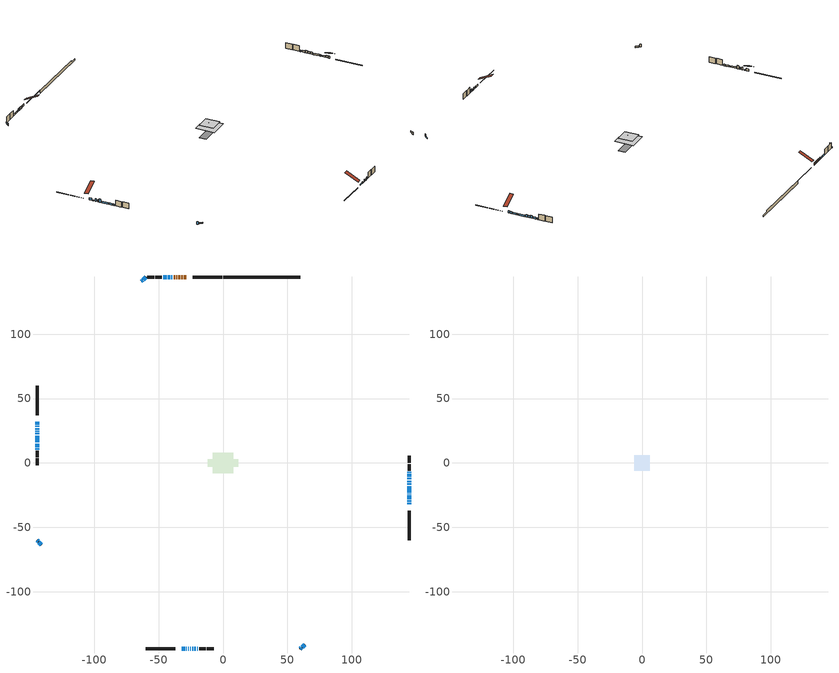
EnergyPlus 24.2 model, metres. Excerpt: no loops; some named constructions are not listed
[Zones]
conditioned space
 floor outside (Floor1 construction): -0.63,-0.63 -0.63,0.63 0.63,0.63 0.63,-0.63 z0.3
 floor adiabatic (AdiabaticFloorConstruction): -7.96,-7.96 -7.96,7.96 7.96,7.96 7.96,-7.96 z2.74
 floor foundation (Slab1 construction): -11.85,-3.05 -11.85,3.05 11.85,3.05 11.85,-3.05 z-2.29
 wall outside (RimJoist1 construction): -0.74,144.32 -23.51,144.32 / -59.78,-144.32 -37,-144.32 / -144.32,59.78 -144.32,37 / 144.32,-59.78 144.32,-37 z0.3:0.6
 wall outside (AdiabaticWallConstruction 1): -28.48,144.32 -30.29,144.32 / -31.22,144.32 -32.35,144.32 / -33.28,144.32 -34.57,144.32 / -35.49,144.32 -36.23,144.32 / -37.15,144.32 -38.29,144.32 z0.3:2.33
 wall outside (AdiabaticWallConstruction): 144.32,-32.04 144.32,-31.02 / 144.32,-30.09 144.32,-28.87 / -144.32,24.88 -144.32,24.27 / -25.56,-144.32 -24.94,-144.32 / 144.32,-14.85 144.32,-13.63 z0.3:2.08; 59.78,-144.32 60.64,-143.46 / -144.32,-59.78 -143.46,-60.64 / -144.32,27.03 -144.32,25.81 / 144.32,-12.71 144.32,-11.48 / -62.38,141.72 -63.24,140.86 / -22.17,-144.32 -20.95,-144.32 z0.3:2.43; -144.32,32.04 -144.32,29.8 z0.3:2.23; -144.32,28.88 -144.32,27.96 z0.3:0.76; 144.32,-27.95 144.32,-25.2 / 144.32,-24.27 144.32,-23.83 / 144.32,-22.9 144.32,-17.93 / -39.21,144.32 -40.13,144.32 / -41.06,144.32 -42.89,144.32 / -59.78,144.32 -61.72,142.38 / -32.04,-144.32 -29.29,-144.32 / -28.37,-144.32 -28.02,-144.32 / 61.3,-142.8 63.24,-140.86 / -142.8,-61.3 -140.86,-63.24 / -144.32,21.2 -144.32,15.98 / -144.32,15.06 -144.32,12.31 / -24.02,-144.32 -23.1,-144.32 / -144.32,11.38 -144.32,10.47 / 144.32,-7.39 144.32,-6.78 / -43.81,144.32 -46.48,144.32 / -20.03,-144.32 -19.41,-144.32 z0.3:1.52; 144.32,-17 144.32,-15.78 z0.3:2.13; -27.1,-144.32 -26.48,-144.32 z0.3:0.61; -144.32,23.34 -144.32,22.12 z0.3:3.04; 144.32,-10.56 144.32,-8.32 z0.3:1.93
 wall outside (Wall1 construction): -47.41,144.32 -52.4,144.32 / -18.49,-144.32 -13.49,-144.32 / -144.32,9.54 -144.32,4.55 / 144.32,-5.85 144.32,-0.86 z0.3:5.18
 wall outside (Wall2 construction): -53.33,144.32 -58.85,144.32 / -12.57,-144.32 -7.05,-144.32 / -144.32,3.62 -144.32,-1.9 / 144.32,0.07 144.32,5.59 z0.3:5.18
 wall foundation (FoundationWall1 construction): 0.19,144.32,-2.29 0.19,144.32,0.3 53.82,144.32,0.3 53.82,144.32,-0.9 59.78,144.32,-0.9 59.78,144.32,-2.29
 window (WindowConstruction 26): 144.32,-32.04 144.32,-31.02 z0.3:2.08
 window (WindowConstruction 6): 59.78,-144.32 60.64,-143.46 z0.3:2.43
 window (WindowConstruction 7): -144.32,-59.78 -143.46,-60.64 z0.3:2.43
 window (WindowConstruction 8): -144.32,32.04 -144.32,29.8 z0.3:2.23
 window (WindowConstruction 9): -144.32,28.87 -144.32,27.96 z0.3:0.76
 window (WindowConstruction 10): -144.32,27.03 -144.32,25.81 z0.3:2.43
 window (WindowConstruction 29): 144.32,-30.09 144.32,-28.87 z0.3:2.08
 window (WindowConstruction 11): 144.32,-27.95 144.32,-25.2 z0.3:1.52
 window (WindowConstruction 12): 144.32,-24.27 144.32,-23.83 z0.3:1.52
 window (WindowConstruction 13): 144.32,-22.9 144.32,-17.93 z0.3:1.52
 window (WindowConstruction 27): -144.32,24.88 -144.32,24.27 z0.3:2.08
 window (WindowConstruction 14): 144.32,-17 144.32,-15.78 z0.3:2.13
 window (WindowConstruction 15): -39.21,144.32 -40.13,144.32 z0.3:1.52
 window (WindowConstruction 16): -41.06,144.32 -42.89,144.32 z0.3:1.52
 window (WindowConstruction 17): -59.78,144.32 -61.72,142.38 z0.3:1.52
 window (WindowConstruction 18): -32.04,-144.32 -29.29,-144.32 z0.3:1.52
 window (WindowConstruction 19): -28.37,-144.32 -28.02,-144.32 z0.3:1.52
 window (WindowConstruction 20): -27.09,-144.32 -26.48,-144.32 z0.3:0.6
 window (WindowConstruction 28): -25.55,-144.32 -24.94,-144.32 z0.3:2.08
 window (WindowConstruction 21): 61.3,-142.8 63.24,-140.86 z0.3:1.52
 window (WindowConstruction 22): -142.8,-61.3 -140.86,-63.24 z0.3:1.52
 window (WindowConstruction 23): -144.32,23.34 -144.32,22.12 z0.3:3.04
 window (WindowConstruction 24): -144.32,21.2 -144.32,15.98 z0.3:1.52
 window (WindowConstruction 25): -144.32,15.06 -144.32,12.31 z0.3:1.52
 window (WindowConstruction 33): 144.32,-14.85 144.32,-13.63 z0.3:2.08
 window (WindowConstruction 30): 144.32,-12.7 144.32,-11.49 z0.3:2.43
 window (WindowConstruction 31): -24.02,-144.32 -23.1,-144.32 z0.3:1.52
 window (WindowConstruction 32): -144.32,11.38 -144.32,10.47 z0.3:1.52
 window (WindowConstruction): 144.32,-10.56 144.32,-8.32 z0.3:1.92
 window (WindowConstruction 1): 144.32,-7.39 144.32,-6.78 z0.3:1.52
 window (WindowConstruction 2): -43.81,144.32 -46.48,144.32 z0.3:1.52
 window (WindowConstruction 3): -62.38,141.72 -63.24,140.86 z0.3:2.43
 window (WindowConstruction 4): -22.17,-144.32 -20.95,-144.32 z0.3:2.43
 window (WindowConstruction 5): -20.02,-144.32 -19.41,-144.32 z0.3:1.52
 door (Door): -28.48,144.32 -30.29,144.32 z0.3:2.33
 door (Door 1): -31.22,144.32 -32.35,144.32 z0.3:2.33
 door (Door 2): -33.28,144.32 -34.56,144.32 z0.3:2.33
 door (Door 3): -35.49,144.32 -36.22,144.32 z0.3:2.33
 door (Door 4): -37.15,144.32 -38.28,144.32 z0.3:2.33
 ceiling adiabatic (AdiabaticFloorConstruction): 7.96,-7.96 7.96,7.96 -7.96,7.96 -7.96,-7.96 z2.74
 roof outside (Roof2 construction): -1.1,1.1 -1.1,-1.1 1.1,-1.1 1.1,1.1 z5.18
attic - vented
 floor to conditioned space (Floor2 construction Reversed): -5.88,-5.88 -5.88,5.88 5.88,5.88 5.88,-5.88 z5.18
 roof outside (Roof1 construction): -27.55,144.32,5.18 -27.55,133.2,10.74 -24.44,133.2,10.74 -24.44,144.32,5.18; -32.97,-144.32,5.18 -32.97,-133.2,10.74 -36.07,-133.2,10.74 -36.07,-144.32,5.18; -144.32,32.97,5.18 -133.2,32.97,10.74 -133.2,36.07,10.74 -144.32,36.07,5.18; 144.32,-32.97,5.18 133.2,-32.97,10.74 133.2,-36.07,10.74 144.32,-36.07,5.18
[Schedule:Day:Interval]
clothes dryer exhaust 0 schedule day: No, 01:00, 0.123457, 02:00, 0.0740741, 03:00, 0.0493827, 04:00, 0.0246914, 05:00, 0.0493827, 06:00, 0.0740741, 07:00, 0.197531, 08:00, 0.395062, 09:00, 0.592593, 10:00, 0.839506, 11:00, 0.962963, 12:00, 1, 13:00, 0.91358, 14:00, 0.82716, 15:00, 0.716049, 16:00, 0.753086, 17:00, 0.679012, 18:00, 0.666667, 20:00, 0.62963, 21:00, 0.641975, 22:00, 0.666667, 23:00, 0.54321, 24:00, 0.296296
clothes dryer exhaust 0 schedule default day; cooling season schedule day; cooling season schedule day 2; cooling season schedule default day; exterior lighting schedule default day; natural vent schedule default day: No, 24:00, 0
cooling season schedule day 1: No, 24:00, 1
exterior lighting schedule day 1: No, 01:00, 0.528571, 03:00, 0.488929, 05:00, 0.4625, 06:00, 0.515357, 07:00, 0.581429, 08:00, 0.541786, 09:00, 0.409643, 10:00, 0.330357, 12:00, 0.317143, 13:00, 0.330357, 14:00, 0.37, 15:00, 0.396429, 16:00, 0.4625, 17:00, 0.581429, 18:00, 0.74, 19:00, 0.845714, 20:00, 0.898571, 21:00, 0.925, 22:00, 0.858929, 23:00, 0.74, 24:00, 0.621071
exterior lighting schedule day 10: No, 01:00, 0.552381, 03:00, 0.510952, 05:00, 0.483333, 06:00, 0.538571, 07:00, 0.607619, 08:00, 0.56619, 09:00, 0.428095, 10:00, 0.345238, 12:00, 0.331429, 13:00, 0.345238, 14:00, 0.386667, 15:00, 0.414286, 16:00, 0.483333, 17:00, 0.607619, 18:00, 0.773333, 19:00, 0.88381, 20:00, 0.939048, 21:00, 0.966667, 22:00, 0.897619, 23:00, 0.773333, 24:00, 0.649048
exterior lighting schedule day 11: No, 01:00, 0.571429, 03:00, 0.528571, 05:00, 0.5, 06:00, 0.557143, 07:00, 0.628571, 08:00, 0.585714, 09:00, 0.442857, 10:00, 0.357143, 12:00, 0.342857, 13:00, 0.357143, 14:00, 0.4, 15:00, 0.428571, 16:00, 0.5, 17:00, 0.628571, 18:00, 0.8, 19:00, 0.914286, 20:00, 0.971429, 21:00, 1, 22:00, 0.928571, 23:00, 0.8, 24:00, 0.671429
exterior lighting schedule day 2: No, 01:00, 0.485714, 03:00, 0.449286, 05:00, 0.425, 06:00, 0.473571, 07:00, 0.534286, 08:00, 0.497857, 09:00, 0.376429, 10:00, 0.303571, 12:00, 0.291429, 13:00, 0.303571, 14:00, 0.34, 15:00, 0.364286, 16:00, 0.425, 17:00, 0.534286, 18:00, 0.68, 19:00, 0.777143, 20:00, 0.825714, 21:00, 0.85, 22:00, 0.789286, 23:00, 0.68, 24:00, 0.570714
exterior lighting schedule day 3: No, 01:00, 0.442857, 03:00, 0.409643, 05:00, 0.3875, 06:00, 0.431786, 07:00, 0.487143, 08:00, 0.453929, 09:00, 0.343214, 10:00, 0.276786, 12:00, 0.265714, 13:00, 0.276786, 14:00, 0.31, 15:00, 0.332143, 16:00, 0.3875, 17:00, 0.487143, 18:00, 0.62, 19:00, 0.708571, 20:00, 0.752857, 21:00, 0.775, 22:00, 0.719643, 23:00, 0.62, 24:00, 0.520357
exterior lighting schedule day 4: No, 01:00, 0.4, 03:00, 0.37, 05:00, 0.35, 06:00, 0.39, 07:00, 0.44, 08:00, 0.41, 09:00, 0.31, 10:00, 0.25, 12:00, 0.24, 13:00, 0.25, 14:00, 0.28, 15:00, 0.3, 16:00, 0.35, 17:00, 0.44, 18:00, 0.56, 19:00, 0.64, 20:00, 0.68, 21:00, 0.7, 22:00, 0.65, 23:00, 0.56, 24:00, 0.47
exterior lighting schedule day 5: No, 01:00, 0.380952, 03:00, 0.352381, 05:00, 0.333333, 06:00, 0.371429, 07:00, 0.419048, 08:00, 0.390476, 09:00, 0.295238, 10:00, 0.238095, 12:00, 0.228571, 13:00, 0.238095, 14:00, 0.266667, 15:00, 0.285714, 16:00, 0.333333, 17:00, 0.419048, 18:00, 0.533333, 19:00, 0.609524, 20:00, 0.647619, 21:00, 0.666667, 22:00, 0.619048, 23:00, 0.533333, 24:00, 0.447619
exterior lighting schedule day 6: No, 01:00, 0.390476, 03:00, 0.36119, 05:00, 0.341667, 06:00, 0.380714, 07:00, 0.429524, 08:00, 0.400238, 09:00, 0.302619, 10:00, 0.244048, 12:00, 0.234286, 13:00, 0.244048, 14:00, 0.273333, 15:00, 0.292857, 16:00, 0.341667, 17:00, 0.429524, 18:00, 0.546667, 19:00, 0.624762, 20:00, 0.66381, 21:00, 0.683333, 22:00, 0.634524, 23:00, 0.546667, 24:00, 0.45881
exterior lighting schedule day 7: No, 01:00, 0.419048, 03:00, 0.387619, 05:00, 0.366667, 06:00, 0.408571, 07:00, 0.460952, 08:00, 0.429524, 09:00, 0.324762, 10:00, 0.261905, 12:00, 0.251429, 13:00, 0.261905, 14:00, 0.293333, 15:00, 0.314286, 16:00, 0.366667, 17:00, 0.460952, 18:00, 0.586667, 19:00, 0.670476, 20:00, 0.712381, 21:00, 0.733333, 22:00, 0.680952, 23:00, 0.586667, 24:00, 0.492381
exterior lighting schedule day 8: No, 01:00, 0.466667, 03:00, 0.431667, 05:00, 0.408333, 06:00, 0.455, 07:00, 0.513333, 08:00, 0.478333, 09:00, 0.361667, 10:00, 0.291667, 12:00, 0.28, 13:00, 0.291667, 14:00, 0.326667, 15:00, 0.35, 16:00, 0.408333, 17:00, 0.513333, 18:00, 0.653333, 19:00, 0.746667, 20:00, 0.793333, 21:00, 0.816667, 22:00, 0.758333, 23:00, 0.653333, 24:00, 0.548333
exterior lighting schedule day 9: No, 01:00, 0.509524, 03:00, 0.47131, 05:00, 0.445833, 06:00, 0.496786, 07:00, 0.560476, 08:00, 0.522262, 09:00, 0.394881, 10:00, 0.318452, 12:00, 0.305714, 13:00, 0.318452, 14:00, 0.356667, 15:00, 0.382143, 16:00, 0.445833, 17:00, 0.560476, 18:00, 0.713333, 19:00, 0.815238, 20:00, 0.86619, 21:00, 0.891667, 22:00, 0.827976, 23:00, 0.713333, 24:00, 0.59869
[Schedule:Week:Daily]
clothes dryer exhaust 0 schedule Week Rule - Jan1-Dec31: clothes dryer exhaust 0 schedule day, clothes dryer exhaust 0 schedule day, clothes dryer exhaust 0 schedule day, clothes dryer exhaust 0 schedule day, clothes dryer exhaust 0 schedule day, clothes dryer exhaust 0 schedule day, clothes dryer exhaust 0 schedule day, clothes dryer exhaust 0 schedule default day, clothes dryer exhaust 0 schedule default day, clothes dryer exhaust 0 schedule default day, clothes dryer exhaust 0 schedule default day, clothes dryer exhaust 0 schedule default day
cooling season schedule Week Rule - Jan1-May26: cooling season schedule day, cooling season schedule day, cooling season schedule day, cooling season schedule day, cooling season schedule day, cooling season schedule day, cooling season schedule day, cooling season schedule default day, cooling season schedule default day, cooling season schedule default day, cooling season schedule default day, cooling season schedule default day
cooling season schedule Week Rule - May27-Jun2: cooling season schedule day, cooling season schedule day, cooling season schedule day, cooling season schedule day, cooling season schedule day, cooling season schedule day 1, cooling season schedule day 1, cooling season schedule default day, cooling season schedule default day, cooling season schedule default day, cooling season schedule default day, cooling season schedule default day
cooling season schedule Week Rule - Jun3-Aug25: cooling season schedule day 1, cooling season schedule day 1, cooling season schedule day 1, cooling season schedule day 1, cooling season schedule day 1, cooling season schedule day 1, cooling season schedule day 1, cooling season schedule default day, cooling season schedule default day, cooling season schedule default day, cooling season schedule default day, cooling season schedule default day
cooling season schedule Week Rule - Aug26-Sep1: cooling season schedule day 1, cooling season schedule day 1, cooling season schedule day 1, cooling season schedule day 1, cooling season schedule day 1, cooling season schedule day 1, cooling season schedule day 2, cooling season schedule default day, cooling season schedule default day, cooling season schedule default day, cooling season schedule default day, cooling season schedule default day
cooling season schedule Week Rule - Sep2-Dec31: cooling season schedule day 2, cooling season schedule day 2, cooling season schedule day 2, cooling season schedule day 2, cooling season schedule day 2, cooling season schedule day 2, cooling season schedule day 2, cooling season schedule default day, cooling season schedule default day, cooling season schedule default day, cooling season schedule default day, cooling season schedule default day
exterior lighting schedule Week Rule - Feb4-Feb24: exterior lighting schedule day 1, exterior lighting schedule day 1, exterior lighting schedule day 1, exterior lighting schedule day 1, exterior lighting schedule day 1, exterior lighting schedule day 1, exterior lighting schedule day 1, exterior lighting schedule default day, exterior lighting schedule default day, exterior lighting schedule default day, exterior lighting schedule default day, exterior lighting schedule default day
exterior lighting schedule Week Rule - Feb25-Mar3: exterior lighting schedule day 1, exterior lighting schedule day 1, exterior lighting schedule day 1, exterior lighting schedule day 1, exterior lighting schedule day 2, exterior lighting schedule day 2, exterior lighting schedule day 2, exterior lighting schedule default day, exterior lighting schedule default day, exterior lighting schedule default day, exterior lighting schedule default day, exterior lighting schedule default day
exterior lighting schedule Week Rule - Mar4-Mar31: exterior lighting schedule day 2, exterior lighting schedule day 2, exterior lighting schedule day 2, exterior lighting schedule day 2, exterior lighting schedule day 2, exterior lighting schedule day 2, exterior lighting schedule day 2, exterior lighting schedule default day, exterior lighting schedule default day, exterior lighting schedule default day, exterior lighting schedule default day, exterior lighting schedule default day
exterior lighting schedule Week Rule - Apr1-Apr28: exterior lighting schedule day 3, exterior lighting schedule day 3, exterior lighting schedule day 3, exterior lighting schedule day 3, exterior lighting schedule day 3, exterior lighting schedule day 3, exterior lighting schedule day 3, exterior lighting schedule default day, exterior lighting schedule default day, exterior lighting schedule default day, exterior lighting schedule default day, exterior lighting schedule default day
exterior lighting schedule Week Rule - Apr29-May5: exterior lighting schedule day 3, exterior lighting schedule day 3, exterior lighting schedule day 4, exterior lighting schedule day 4, exterior lighting schedule day 4, exterior lighting schedule day 4, exterior lighting schedule day 4, exterior lighting schedule default day, exterior lighting schedule default day, exterior lighting schedule default day, exterior lighting schedule default day, exterior lighting schedule default day
exterior lighting schedule Week Rule - May6-May26: exterior lighting schedule day 4, exterior lighting schedule day 4, exterior lighting schedule day 4, exterior lighting schedule day 4, exterior lighting schedule day 4, exterior lighting schedule day 4, exterior lighting schedule day 4, exterior lighting schedule default day, exterior lighting schedule default day, exterior lighting schedule default day, exterior lighting schedule default day, exterior lighting schedule default day
exterior lighting schedule Week Rule - May27-Jun2: exterior lighting schedule day 4, exterior lighting schedule day 4, exterior lighting schedule day 4, exterior lighting schedule day 4, exterior lighting schedule day 4, exterior lighting schedule day 5, exterior lighting schedule day 5, exterior lighting schedule default day, exterior lighting schedule default day, exterior lighting schedule default day, exterior lighting schedule default day, exterior lighting schedule default day
exterior lighting schedule Week Rule - Jun3-Jun30: exterior lighting schedule day 5, exterior lighting schedule day 5, exterior lighting schedule day 5, exterior lighting schedule day 5, exterior lighting schedule day 5, exterior lighting schedule day 5, exterior lighting schedule day 5, exterior lighting schedule default day, exterior lighting schedule default day, exterior lighting schedule default day, exterior lighting schedule default day, exterior lighting schedule default day
exterior lighting schedule Week Rule - Jul1-Jul28: exterior lighting schedule day 6, exterior lighting schedule day 6, exterior lighting schedule day 6, exterior lighting schedule day 6, exterior lighting schedule day 6, exterior lighting schedule day 6, exterior lighting schedule day 6, exterior lighting schedule default day, exterior lighting schedule default day, exterior lighting schedule default day, exterior lighting schedule default day, exterior lighting schedule default day
exterior lighting schedule Week Rule - Jul29-Aug4: exterior lighting schedule day 6, exterior lighting schedule day 6, exterior lighting schedule day 6, exterior lighting schedule day 7, exterior lighting schedule day 7, exterior lighting schedule day 7, exterior lighting schedule day 7, exterior lighting schedule default day, exterior lighting schedule default day, exterior lighting schedule default day, exterior lighting schedule default day, exterior lighting schedule default day
exterior lighting schedule Week Rule - Aug5-Aug25: exterior lighting schedule day 7, exterior lighting schedule day 7, exterior lighting schedule day 7, exterior lighting schedule day 7, exterior lighting schedule day 7, exterior lighting schedule day 7, exterior lighting schedule day 7, exterior lighting schedule default day, exterior lighting schedule default day, exterior lighting schedule default day, exterior lighting schedule default day, exterior lighting schedule default day
exterior lighting schedule Week Rule - Aug26-Sep1: exterior lighting schedule day 7, exterior lighting schedule day 7, exterior lighting schedule day 7, exterior lighting schedule day 7, exterior lighting schedule day 7, exterior lighting schedule day 7, exterior lighting schedule day 8, exterior lighting schedule default day, exterior lighting schedule default day, exterior lighting schedule default day, exterior lighting schedule default day, exterior lighting schedule default day
exterior lighting schedule Week Rule - Sep2-Sep29: exterior lighting schedule day 8, exterior lighting schedule day 8, exterior lighting schedule day 8, exterior lighting schedule day 8, exterior lighting schedule day 8, exterior lighting schedule day 8, exterior lighting schedule day 8, exterior lighting schedule default day, exterior lighting schedule default day, exterior lighting schedule default day, exterior lighting schedule default day, exterior lighting schedule default day
exterior lighting schedule Week Rule - Sep30-Oct6: exterior lighting schedule day 8, exterior lighting schedule day 9, exterior lighting schedule day 9, exterior lighting schedule day 9, exterior lighting schedule day 9, exterior lighting schedule day 9, exterior lighting schedule day 9, exterior lighting schedule default day, exterior lighting schedule default day, exterior lighting schedule default day, exterior lighting schedule default day, exterior lighting schedule default day
exterior lighting schedule Week Rule - Oct7-Oct27: exterior lighting schedule day 9, exterior lighting schedule day 9, exterior lighting schedule day 9, exterior lighting schedule day 9, exterior lighting schedule day 9, exterior lighting schedule day 9, exterior lighting schedule day 9, exterior lighting schedule default day, exterior lighting schedule default day, exterior lighting schedule default day, exterior lighting schedule default day, exterior lighting schedule default day
exterior lighting schedule Week Rule - Oct28-Nov3: exterior lighting schedule day 9, exterior lighting schedule day 9, exterior lighting schedule day 9, exterior lighting schedule day 9, exterior lighting schedule day 10, exterior lighting schedule day 10, exterior lighting schedule day 10, exterior lighting schedule default day, exterior lighting schedule default day, exterior lighting schedule default day, exterior lighting schedule default day, exterior lighting schedule default day
exterior lighting schedule Week Rule - Nov4-Nov24: exterior lighting schedule day 10, exterior lighting schedule day 10, exterior lighting schedule day 10, exterior lighting schedule day 10, exterior lighting schedule day 10, exterior lighting schedule day 10, exterior lighting schedule day 10, exterior lighting schedule default day, exterior lighting schedule default day, exterior lighting schedule default day, exterior lighting schedule default day, exterior lighting schedule default day
exterior lighting schedule Week Rule - Nov25-Dec1: exterior lighting schedule day 10, exterior lighting schedule day 10, exterior lighting schedule day 10, exterior lighting schedule day 10, exterior lighting schedule day 10, exterior lighting schedule day 10, exterior lighting schedule day 11, exterior lighting schedule default day, exterior lighting schedule default day, exterior lighting schedule default day, exterior lighting schedule default day, exterior lighting schedule default day
exterior lighting schedule Week Rule - Dec2-Dec31: exterior lighting schedule day 11, exterior lighting schedule day 11, exterior lighting schedule day 11, exterior lighting schedule day 11, exterior lighting schedule day 11, exterior lighting schedule day 11, exterior lighting schedule day 11, exterior lighting schedule default day, exterior lighting schedule default day, exterior lighting schedule default day, exterior lighting schedule default day, exterior lighting schedule default day
natural vent schedule Week Rule - Jan1-Dec31: natural vent schedule default day, natural vent schedule default day, natural vent schedule default day, natural vent schedule default day, natural vent schedule default day, natural vent schedule default day, natural vent schedule default day, natural vent schedule default day, natural vent schedule default day, natural vent schedule default day, natural vent schedule default day, natural vent schedule default day
[Schedule:Year]
clothes dryer exhaust 0 schedule: clothes dryer exhaust 0 schedule Week Rule - Jan1-Dec31, 1, 1, 12, 31
cooling season schedule: cooling season schedule Week Rule - Jan1-May26, 1, 1, 5, 26, cooling season schedule Week Rule - May27-Jun2, 5, 27, 6, 2, cooling season schedule Week Rule - Jun3-Aug25, 6, 3, 8, 25, cooling season schedule Week Rule - Aug26-Sep1, 8, 26, 9, 1, cooling season schedule Week Rule - Sep2-Dec31, 9, 2, 12, 31
natural vent schedule: natural vent schedule Week Rule - Jan1-Dec31, 1, 1, 12, 31
